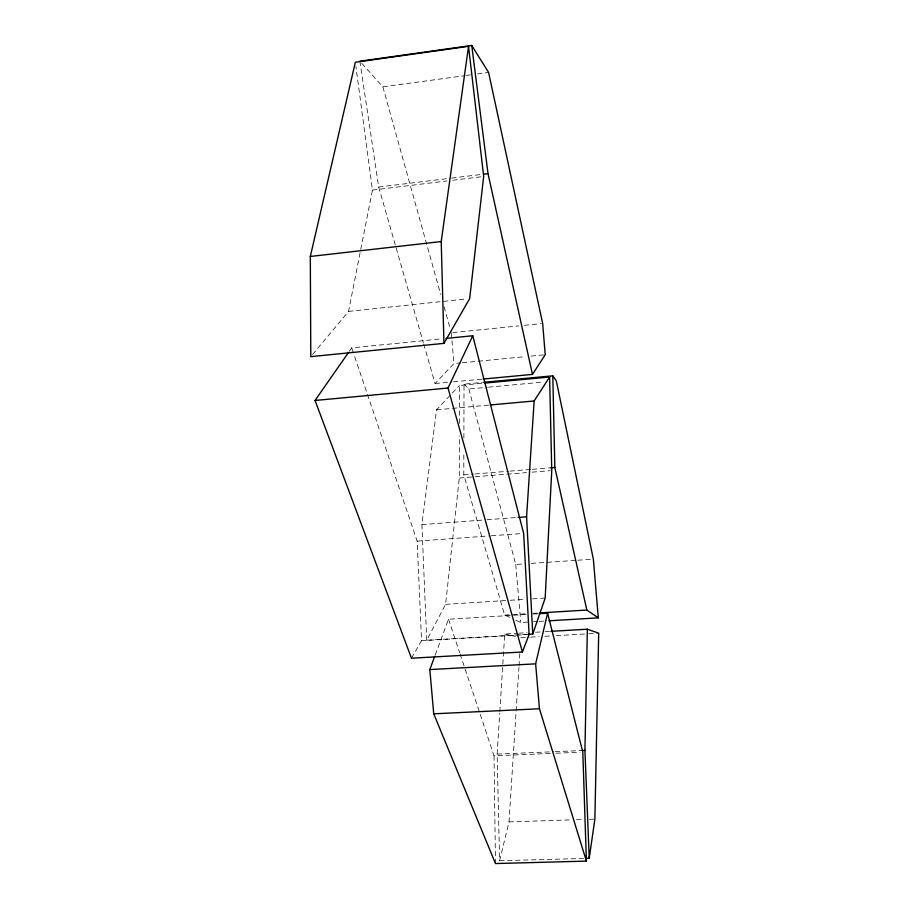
<?xml version="1.0" encoding="UTF-8"?>
<svg xmlns="http://www.w3.org/2000/svg" width="909" height="909" viewBox="0 0 909 909"><rect width="100%" height="100%" fill="white"/><g stroke="black" fill="none" stroke-linecap="round" stroke-linejoin="round"><path stroke-width="0.68" stroke-dasharray="4.54 3.41" d="M527.095 634.368L426.719 640.22L445.603 604.337L459.295 478.032L459.352 435.945M459.363 423.321L459.42 385.45L483.383 383.212M509.619 617.347L504.654 615.063L463.795 474.862L463.84 453.602M463.885 438.002L464.01 384.155L482.338 382.428M583.623 858.471L499.598 860.743L497.132 754.095L499.723 713.133M499.814 711.724L504.734 634.039L517.335 633.3M499.598 860.743L509.017 821.884L518.925 667.456M519.016 666.036L519.834 653.287M426.719 640.22L421.901 524.595L436.57 409.823L459.42 385.45M312.594 354.487L348.556 311.401L372.44 190.095L355.908 66.471M435.241 655.003L448.535 619.245L526.356 614.484M411.47 658.207L421.549 640.709L417.174 541.128L353.965 354.601M349.295 351.317L351.681 347.886L441.785 338.841M423.719 343.988L435.07 383.564L453.898 363.577L460.931 362.896M361.725 63.255L382.871 86.866L464.931 75.64M466.328 75.447L470.498 74.879M477.452 73.924L488.587 72.402M359.884 61.21L378.689 187.038L450.171 178.266M451.58 178.096L482.418 174.312M372.44 190.095L447.069 180.959M452.705 180.266L483.679 176.471M348.556 311.401L466.851 298.913M452.739 332.58L518.789 325.899M524.413 325.331L541.275 323.627M462.329 362.759L525.55 356.646M531.174 356.101L545.218 354.737M435.07 383.564L452.012 381.973M453.421 381.837L481.656 379.178M464.01 384.155L468.839 388.984L487.179 387.279M488.587 387.154L543.616 382.03M436.57 409.823L488.894 405.084M463.795 474.862L473.6 474.066M474.998 473.953L508.62 471.226M510.017 471.112L531.026 469.408M532.424 469.294L550.638 467.817M459.295 478.032L526.538 472.6M532.14 472.157L550.354 470.68M421.901 524.595L485.565 519.846M486.974 519.743L516.687 517.528M417.174 541.128L490.031 535.856M491.428 535.753L520.846 533.628M468.839 388.984L515.733 564.455L524.198 563.875M531.254 563.398L576.431 560.319M577.84 560.217L593.361 559.16M445.603 604.337L508.71 600.349M510.108 600.27L525.538 599.292M532.549 598.849L545.173 598.054M504.654 615.063L525.913 613.768M532.992 613.336L537.242 613.075M533.435 614.052L537.685 613.802M515.835 620.211L520.812 622.495L527.856 622.074M533.492 621.733L537.719 621.483M539.128 621.392L544.764 621.052M518.732 633.221L527.14 632.732M535.537 632.244L543.946 631.744M545.343 631.664L549.547 631.414M421.549 640.709L527.709 634.516M520.834 637.698L529.322 637.209M530.742 637.129L539.242 636.641M544.9 636.311L550.559 635.982M556.228 635.652L587.373 633.846M588.782 633.766L597.281 633.278M497.132 754.095L553.774 751.72M555.194 751.663L582.101 750.539M460.124 654.048L494.03 755.811L550.399 753.459M556.035 753.231L579.987 752.232M509.017 821.884L570.954 819.873M576.579 819.691L582.214 819.509M589.248 819.282L594.884 819.1M504.734 634.039L515.471 636.482M351.681 347.886L353.51 353.26M448.535 619.245L459.681 652.719M378.689 187.038L423.321 342.625M382.871 86.866L440.683 294.482M444.103 306.776L449.807 327.263M515.733 564.455L520.812 622.495M451.33 332.728L453.898 363.577M494.03 755.811L495.473 863.55"/><path stroke-width="1.36" d="M586.43 858.391L589.225 858.312L584.93 750.414L587.35 629.21L550.945 631.335M528.515 634.277L532.754 634.039L526.584 516.789L534.151 400.983L549.615 377.008L484.792 383.075M443.956 343.363L441.217 241.544L468.544 46.314L355.351 62.255L310.31 256.463L310.798 356.646L443.956 343.363L469.669 298.618L483.679 176.471L468.544 46.314M589.225 858.312L594.884 819.1L598.69 633.198L587.35 629.21M434.741 656.321L429.821 669.569L433.729 713.826L495.473 863.55L586.407 861.118L539.446 708.77L535.64 663.843L547.593 613.189L539.094 613.711M532.754 634.039L545.173 598.054L551.752 470.567L549.615 377.008M348.499 352.465L315.048 400.46L411.47 658.207L522.436 652.003L529.118 634.437L523.652 533.424L472.76 335.739L446.012 338.421M522.436 652.003L448.012 388.041L472.76 335.739M483.065 379.053L532.469 374.394L545.218 354.737L542.673 323.49L488.587 72.402L471.726 45.45L359.884 61.21M483.815 174.142L488.019 173.619L532.469 374.394M310.31 256.463L441.217 241.544M483.747 382.303L552.808 375.826L556.308 380.848L593.361 559.16L598.304 617.847L548.991 620.802M315.048 400.46L448.012 388.041M490.315 404.959L534.151 400.983M550.638 467.817L554.842 467.476L586.839 610.041L598.304 617.847M518.096 517.426L526.584 516.789M540.082 612.893L586.839 610.041M429.821 669.569L535.64 663.843M433.729 713.826L539.446 708.77M582.101 750.539L584.93 750.414M547.593 613.189L582.805 752.118L586.407 861.118M471.726 45.45L488.019 173.619M552.808 375.826L554.842 467.476"/></g></svg>
